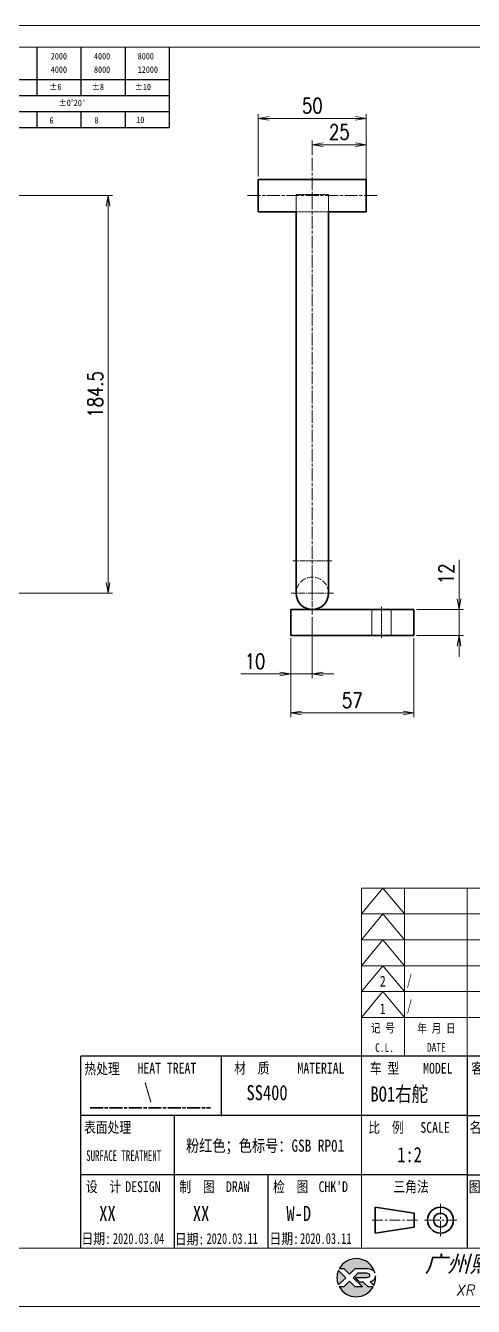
# Model space of a CAD drawing. Header units: inches. Extents: x 269 to 10986, y 1043 to 4337.
# Drawn here: x 7208 to 7415, y 1750 to 2344 of the extents above; entities that cross this region are included whole.
import ezdxf
from ezdxf.enums import TextEntityAlignment as Align

# ---------------------------------------------------------------- set-up
doc = ezdxf.new("R2010")
doc.units = ezdxf.units.IN
doc.header["$MEASUREMENT"] = 0
for name, pattern in [('AM_ISO02W050x2', [3.75, 3, -0.75]), ('AM_ISO08W050x2', [9, 6, -0.75, 1.5, -0.75]), ('CENTER', [2, 1.25, -0.25, 0.25, -0.25])]:
    doc.linetypes.add(name, pattern=pattern)
for name, color, linetype in [('DIM', 3, 'Continuous'), ('Drawing', 7, 'Continuous'), ('layer 1', 7, 'Continuous'), ('图\\M+19E79\\M+195B6\\M+18E9A', 7, 'Continuous'), ('材质', 7, 'Continuous'), ('表面处理', 7, 'Continuous'), ('车型', 7, 'Continuous')]:
    doc.layers.add(name, color=color, linetype=linetype)
for name, color, linetype, lineweight in [('中心线', 2, 'AM_ISO08W050x2', 18), ('图框', 7, 'Continuous', 18), ('热处理', 7, 'Continuous', 20), ('粗实线', 7, 'Continuous', 35), ('粗点划线', 6, 'AM_ISO08W050x2', 35), ('虚线', 1, 'AM_ISO02W050x2', 18)]:
    doc.layers.add(name, color=color, linetype=linetype, lineweight=lineweight)
doc.layers.add('打印', color=7, linetype='Continuous', lineweight=15, plot=False)
doc.layers.add('打印-禁用', color=7, linetype='Continuous', lineweight=15, plot=False)
doc.styles.add('DIM', font='romans.shx', dxfattribs={"width": 0.8, "bigfont": 'bigfont.shx'})
doc.styles.add('STYLE1', font='')
doc.styles.add('国标', font='simfang.ttf', dxfattribs={"width": 0.8})
doc.styles.add('标题\\M+18E9A', font='romand.shx', dxfattribs={"oblique": 10, "bigfont": 'bigfont.shx'})
doc.styles.get('STYLE1').set_extended_font_data('SimSun')
doc.dimstyles.new('XR 1-2$0', dxfattribs={"dimscale": 2, "dimtxt": 3.5, "dimasz": 2.5, "dimexe": 1, "dimexo": 0.625, "dimgap": 1.2, "dimtad": 1, "dimdsep": 46, "dimtxsty": 'DIM', "dimblk": 'OPEN', "dimcen": 0, "dimclrd": 8, "dimclre": 8, "dimclrt": 2, "dimazin": 2, "dimtfac": 0.5, "dimtmove": 0, "dimatfit": 3, "dimldrblk": 'OPEN', "dimfxl": 0, "dimtolj": 2, "dimlwd": 13, "dimlwe": 13, "dimarcsym": 0})

# ---------------------------------------------------------------- blocks, each defined once
blk = doc.blocks.new('XR')
at = {"true_color": 0xfc8000}
h = blk.add_hatch(color=30, dxfattribs=at)
h.set_gradient(color1=(252, 128, 0), rotation=240, one_color=1, tint=1, name='INVCURVED')
edge = h.paths.add_edge_path()
edge.add_spline(control_points=[(-434.18, -5928.47), (-433.9, -5928.74), (-433.63, -5929.01), (-433.63, -5929.01), (-433.63, -5929.01), (-433.63, -5929.01), (-433.36, -5928.74), (-433.09, -5928.47)], knot_values=[0.5625, 0.5625, 0.5625, 0.5625, 0.625, 0.625, 0.625, 0.625, 0.6875, 0.6875, 0.6875, 0.6875], degree=3, periodic=0)
edge.add_spline(control_points=[(-433.09, -5928.47), (-432.82, -5928.2), (-432.54, -5927.93), (-432.54, -5927.93), (-432.54, -5927.93), (-432.54, -5927.93), (-432.04, -5927.93), (-431.53, -5927.93)], knot_values=[0.4375, 0.4375, 0.4375, 0.4375, 0.5, 0.5, 0.5, 0.5, 0.5625, 0.5625, 0.5625, 0.5625], degree=3, periodic=0)
edge.add_spline(control_points=[(-431.53, -5927.93), (-431.03, -5927.93), (-430.52, -5927.93), (-430.52, -5927.93), (-430.52, -5927.93), (-430, -5927.93), (-429.43, -5927.96), (-429.01, -5928.33)], knot_values=[0.25, 0.25, 0.25, 0.25, 0.3125, 0.3125, 0.3125, 0.3125, 0.4375, 0.4375, 0.4375, 0.4375], degree=3, periodic=0)
edge.add_spline(control_points=[(-429.01, -5928.33), (-428.88, -5928.44), (-428.78, -5928.59), (-428.71, -5928.75)], knot_values=[0.125, 0.125, 0.125, 0.125, 0.25, 0.25, 0.25, 0.25], degree=3, periodic=0)
edge.add_spline(control_points=[(-428.71, -5928.75), (-429.13, -5927.18), (-430.58, -5926.02), (-432.31, -5926.02)], knot_values=[0, 0, 0, 0, 0.125, 0.125, 0.125, 0.125], degree=3, periodic=0)
edge.add_spline(control_points=[(-432.31, -5926.02), (-433.72, -5926.02), (-434.94, -5926.79), (-435.58, -5927.93)], knot_values=[0.875, 0.875, 0.875, 0.875, 1, 1, 1, 1], degree=3, periodic=0)
edge.add_spline(control_points=[(-435.58, -5927.93), (-435.58, -5927.93), (-434.72, -5927.93), (-434.72, -5927.93), (-434.72, -5927.93), (-434.72, -5927.93), (-434.45, -5928.2), (-434.18, -5928.47)], knot_values=[0.6875, 0.6875, 0.6875, 0.6875, 0.8125, 0.8125, 0.8125, 0.8125, 0.875, 0.875, 0.875, 0.875], degree=3, periodic=0)
edge = h.paths.add_edge_path()
edge.add_spline(control_points=[(-434.79, -5929.26), (-435.04, -5929.02), (-435.34, -5928.72), (-435.54, -5928.53)], knot_values=[0.562504, 0.562504, 0.562504, 0.562504, 0.656252, 0.656252, 0.656252, 0.656252], degree=3, periodic=0)
edge.add_spline(control_points=[(-435.54, -5928.53), (-435.67, -5928.4), (-435.76, -5928.31), (-435.76, -5928.31), (-435.76, -5928.31), (-435.94, -5928.74), (-436.03, -5929.21), (-436.03, -5929.71)], knot_values=[0.25, 0.25, 0.25, 0.25, 0.312504, 0.312504, 0.312504, 0.312504, 0.562504, 0.562504, 0.562504, 0.562504], degree=3, periodic=0)
edge.add_spline(control_points=[(-436.03, -5929.71), (-436.03, -5930.2), (-435.94, -5930.67), (-435.76, -5931.1), (-435.76, -5931.1), (-435.4, -5930.75), (-435.05, -5930.4)], knot_values=[0.874998, 0.874998, 0.874998, 0.874998, 1.124998, 1.124998, 1.124998, 1.25, 1.25, 1.25, 1.25], degree=3, periodic=0)
edge.add_spline(control_points=[(-435.05, -5930.4), (-434.7, -5930.05), (-434.34, -5929.71), (-434.34, -5929.71), (-434.34, -5929.71), (-434.34, -5929.71), (-434.34, -5929.71), (-434.34, -5929.71)], knot_values=[0.749878, 0.749878, 0.749878, 0.749878, 0.874875, 0.874875, 0.874875, 0.874875, 0.874998, 0.874998, 0.874998, 0.874998], degree=3, periodic=0)
edge.add_spline(control_points=[(-434.34, -5929.71), (-434.34, -5929.71), (-434.34, -5929.71), (-434.34, -5929.71)], knot_values=[0.749634, 0.749634, 0.749634, 0.749634, 0.749817, 0.749817, 0.749817, 0.749817], degree=3, periodic=0)
edge.add_spline(control_points=[(-434.35, -5929.7), (-434.35, -5929.7), (-434.35, -5929.7), (-434.35, -5929.7)], knot_values=[0.738281, 0.738281, 0.738281, 0.738281, 0.742188, 0.742188, 0.742188, 0.742188], degree=3, periodic=0)
edge.add_spline(control_points=[(-434.35, -5929.7), (-434.36, -5929.69), (-434.37, -5929.68), (-434.38, -5929.67)], knot_values=[0.726563, 0.726563, 0.726563, 0.726563, 0.738281, 0.738281, 0.738281, 0.738281], degree=3, periodic=0)
edge.add_spline(control_points=[(-434.38, -5929.67), (-434.38, -5929.66), (-434.39, -5929.65), (-434.4, -5929.65)], knot_values=[0.718751, 0.718751, 0.718751, 0.718751, 0.726563, 0.726563, 0.726563, 0.726563], degree=3, periodic=0)
edge.add_spline(control_points=[(-434.4, -5929.65), (-434.42, -5929.63), (-434.45, -5929.6), (-434.47, -5929.58)], knot_values=[0.703126, 0.703126, 0.703126, 0.703126, 0.718751, 0.718751, 0.718751, 0.718751], degree=3, periodic=0)
edge.add_spline(control_points=[(-434.47, -5929.58), (-434.5, -5929.55), (-434.53, -5929.52), (-434.56, -5929.49)], knot_values=[0.687501, 0.687501, 0.687501, 0.687501, 0.703126, 0.703126, 0.703126, 0.703126], degree=3, periodic=0)
edge.add_spline(control_points=[(-434.56, -5929.49), (-434.63, -5929.42), (-434.71, -5929.35), (-434.79, -5929.26)], knot_values=[0.656252, 0.656252, 0.656252, 0.656252, 0.687501, 0.687501, 0.687501, 0.687501], degree=3, periodic=0)
at = {"true_color": 0x0348ff}
h = blk.add_hatch(color=160, dxfattribs=at)
h.set_gradient(color1=(3, 72, 255), color2=(0, 41, 153), one_color=1, tint=0.3, name='HEMISPHERICAL')
edge = h.paths.add_edge_path()
edge.add_spline(control_points=[(-432.54, -5929.67), (-432.26, -5929.95), (-431.94, -5930.23), (-431.66, -5930.51), (-431.66, -5930.51), (-431.66, -5930.51), (-431.66, -5930.51), (-431.66, -5930.51)], knot_values=[0.736842, 0.736842, 0.736842, 0.736842, 0.789474, 0.789474, 0.789474, 0.789474, 0.802633, 0.802633, 0.802633, 0.802633], degree=3, periodic=0)
edge.add_spline(control_points=[(-431.66, -5930.51), (-431.65, -5930.51), (-431.65, -5930.52), (-431.65, -5930.52)], knot_values=[0.802633, 0.802633, 0.802633, 0.802633, 0.815791, 0.815791, 0.815791, 0.815791], degree=3, periodic=0)
edge.add_spline(control_points=[(-431.65, -5930.52), (-431.64, -5930.53), (-431.64, -5930.53), (-431.64, -5930.53)], knot_values=[0.815791, 0.815791, 0.815791, 0.815791, 0.82237, 0.82237, 0.82237, 0.82237], degree=3, periodic=0)
edge.add_spline(control_points=[(-431.64, -5930.53), (-431.64, -5930.53), (-431.64, -5930.53), (-431.63, -5930.54)], knot_values=[0.82237, 0.82237, 0.82237, 0.82237, 0.828949, 0.828949, 0.828949, 0.828949], degree=3, periodic=0)
edge.add_spline(control_points=[(-431.63, -5930.54), (-431.63, -5930.54), (-431.63, -5930.54), (-431.63, -5930.54), (-431.63, -5930.54), (-431.63, -5930.54), (-431.59, -5930.54), (-431.52, -5930.54)], knot_values=[0.841901, 0.841901, 0.841901, 0.841901, 0.842105, 0.842105, 0.842105, 0.842105, 0.855264, 0.855264, 0.855264, 0.855264], degree=3, periodic=0)
edge.add_spline(control_points=[(-431.52, -5930.54), (-431.46, -5930.54), (-431.38, -5930.54), (-431.3, -5930.54)], knot_values=[0.855264, 0.855264, 0.855264, 0.855264, 0.868422, 0.868422, 0.868422, 0.868422], degree=3, periodic=0)
edge.add_spline(control_points=[(-431.3, -5930.54), (-431.26, -5930.54), (-431.22, -5930.54), (-431.18, -5930.54)], knot_values=[0.868422, 0.868422, 0.868422, 0.868422, 0.875, 0.875, 0.875, 0.875], degree=3, periodic=0)
edge.add_spline(control_points=[(-431.18, -5930.54), (-431.14, -5930.54), (-431.1, -5930.54), (-431.07, -5930.54)], knot_values=[0.875, 0.875, 0.875, 0.875, 0.881579, 0.881579, 0.881579, 0.881579], degree=3, periodic=0)
edge.add_spline(control_points=[(-431.07, -5930.54), (-431.05, -5930.54), (-431.04, -5930.54), (-431.03, -5930.54)], knot_values=[0.881579, 0.881579, 0.881579, 0.881579, 0.884869, 0.884869, 0.884869, 0.884869], degree=3, periodic=0)
edge.add_spline(control_points=[(-431.03, -5930.54), (-431.02, -5930.54), (-431, -5930.54), (-431, -5930.54)], knot_values=[0.884869, 0.884869, 0.884869, 0.884869, 0.888158, 0.888158, 0.888158, 0.888158], degree=3, periodic=0)
edge.add_spline(control_points=[(-431, -5930.54), (-430.99, -5930.54), (-430.99, -5930.54), (-430.98, -5930.54)], knot_values=[0.888158, 0.888158, 0.888158, 0.888158, 0.889803, 0.889803, 0.889803, 0.889803], degree=3, periodic=0)
edge.add_spline(control_points=[(-430.98, -5930.54), (-430.98, -5930.54), (-430.98, -5930.54), (-430.97, -5930.54)], knot_values=[0.889803, 0.889803, 0.889803, 0.889803, 0.891447, 0.891447, 0.891447, 0.891447], degree=3, periodic=0)
edge.add_spline(control_points=[(-430.97, -5930.54), (-430.97, -5930.54), (-430.97, -5930.54), (-430.97, -5930.54)], knot_values=[0.891447, 0.891447, 0.891447, 0.891447, 0.89227, 0.89227, 0.89227, 0.89227], degree=3, periodic=0)
edge.add_spline(control_points=[(-430.97, -5930.54), (-430.97, -5930.54), (-430.97, -5930.54), (-430.97, -5930.54)], knot_values=[0.89227, 0.89227, 0.89227, 0.89227, 0.893092, 0.893092, 0.893092, 0.893092], degree=3, periodic=0)
edge.add_spline(control_points=[(-430.97, -5930.54), (-430.97, -5930.54), (-430.97, -5930.54), (-430.97, -5930.54)], knot_values=[0.893092, 0.893092, 0.893092, 0.893092, 0.893503, 0.893503, 0.893503, 0.893503], degree=3, periodic=0)
edge.add_spline(control_points=[(-430.97, -5930.54), (-430.97, -5930.54), (-430.97, -5930.54), (-430.97, -5930.54)], knot_values=[0.893503, 0.893503, 0.893503, 0.893503, 0.893914, 0.893914, 0.893914, 0.893914], degree=3, periodic=0)
edge.add_spline(control_points=[(-430.97, -5930.54), (-430.97, -5930.54), (-430.97, -5930.54), (-430.97, -5930.54)], knot_values=[0.893914, 0.893914, 0.893914, 0.893914, 0.89412, 0.89412, 0.89412, 0.89412], degree=3, periodic=0)
edge.add_spline(control_points=[(-430.97, -5930.54), (-430.97, -5930.54), (-430.97, -5930.54), (-430.97, -5930.54)], knot_values=[0.89412, 0.89412, 0.89412, 0.89412, 0.894326, 0.894326, 0.894326, 0.894326], degree=3, periodic=0)
edge.add_spline(control_points=[(-430.97, -5930.54), (-430.97, -5930.54), (-430.97, -5930.54), (-430.97, -5930.54)], knot_values=[0.894428, 0.894428, 0.894428, 0.894428, 0.894531, 0.894531, 0.894531, 0.894531], degree=3, periodic=0)
edge.add_spline(control_points=[(-430.97, -5930.54), (-430.97, -5930.54), (-430.97, -5930.54), (-430.97, -5930.54)], knot_values=[0.894531, 0.894531, 0.894531, 0.894531, 0.894583, 0.894583, 0.894583, 0.894583], degree=3, periodic=0)
edge.add_spline(control_points=[(-430.97, -5930.54), (-430.97, -5930.54), (-430.97, -5930.54), (-430.97, -5930.54), (-430.97, -5930.54), (-430.97, -5930.54), (-430.73, -5930.78), (-430.49, -5931.01)], knot_values=[0.894685, 0.894685, 0.894685, 0.894685, 0.894737, 0.894737, 0.894737, 0.894737, 0.921052, 0.921052, 0.921052, 0.921052], degree=3, periodic=0)
edge.add_spline(control_points=[(-430.49, -5931.01), (-430.26, -5931.24), (-430.02, -5931.48), (-430.02, -5931.48)], knot_values=[0.921052, 0.921052, 0.921052, 0.921052, 0.947368, 0.947368, 0.947368, 0.947368], degree=3, periodic=0)
edge.add_spline(control_points=[(-430.02, -5931.48), (-430.02, -5931.48), (-430.02, -5931.48), (-430.02, -5931.48)], knot_values=[0.947522, 0.947522, 0.947522, 0.947522, 0.947573, 0.947573, 0.947573, 0.947573], degree=3, periodic=0)
edge.add_spline(control_points=[(-430.02, -5931.48), (-430.02, -5931.48), (-430.02, -5931.48), (-430.02, -5931.48)], knot_values=[0.947573, 0.947573, 0.947573, 0.947573, 0.947676, 0.947676, 0.947676, 0.947676], degree=3, periodic=0)
edge.add_spline(control_points=[(-430.02, -5931.48), (-430.02, -5931.48), (-430.02, -5931.48), (-430.02, -5931.48)], knot_values=[0.947676, 0.947676, 0.947676, 0.947676, 0.947779, 0.947779, 0.947779, 0.947779], degree=3, periodic=0)
edge.add_spline(control_points=[(-430.02, -5931.48), (-430.02, -5931.48), (-430.02, -5931.48), (-430.02, -5931.48)], knot_values=[0.947779, 0.947779, 0.947779, 0.947779, 0.947984, 0.947984, 0.947984, 0.947984], degree=3, periodic=0)
edge.add_spline(control_points=[(-430.02, -5931.48), (-430.02, -5931.48), (-430.02, -5931.48), (-430.02, -5931.48)], knot_values=[0.947984, 0.947984, 0.947984, 0.947984, 0.94819, 0.94819, 0.94819, 0.94819], degree=3, periodic=0)
edge.add_spline(control_points=[(-430.02, -5931.48), (-430.02, -5931.48), (-430.02, -5931.48), (-430.02, -5931.48)], knot_values=[0.94819, 0.94819, 0.94819, 0.94819, 0.948601, 0.948601, 0.948601, 0.948601], degree=3, periodic=0)
edge.add_spline(control_points=[(-430.02, -5931.48), (-430.02, -5931.48), (-430.02, -5931.48), (-430.02, -5931.48)], knot_values=[0.948601, 0.948601, 0.948601, 0.948601, 0.949012, 0.949012, 0.949012, 0.949012], degree=3, periodic=0)
edge.add_spline(control_points=[(-430.02, -5931.48), (-430.02, -5931.48), (-430.01, -5931.48), (-430.01, -5931.48)], knot_values=[0.949012, 0.949012, 0.949012, 0.949012, 0.949834, 0.949834, 0.949834, 0.949834], degree=3, periodic=0)
edge.add_spline(control_points=[(-430.01, -5931.48), (-430.01, -5931.48), (-430.01, -5931.48), (-430.01, -5931.48)], knot_values=[0.949834, 0.949834, 0.949834, 0.949834, 0.950657, 0.950657, 0.950657, 0.950657], degree=3, periodic=0)
edge.add_spline(control_points=[(-430.01, -5931.48), (-430.01, -5931.48), (-430, -5931.48), (-430, -5931.48)], knot_values=[0.950657, 0.950657, 0.950657, 0.950657, 0.952301, 0.952301, 0.952301, 0.952301], degree=3, periodic=0)
edge.add_spline(control_points=[(-430, -5931.48), (-429.99, -5931.48), (-429.98, -5931.48), (-429.98, -5931.48)], knot_values=[0.952301, 0.952301, 0.952301, 0.952301, 0.953946, 0.953946, 0.953946, 0.953946], degree=3, periodic=0)
edge.add_spline(control_points=[(-429.98, -5931.48), (-429.96, -5931.48), (-429.95, -5931.48), (-429.93, -5931.48)], knot_values=[0.953946, 0.953946, 0.953946, 0.953946, 0.957236, 0.957236, 0.957236, 0.957236], degree=3, periodic=0)
edge.add_spline(control_points=[(-429.93, -5931.48), (-429.91, -5931.48), (-429.89, -5931.48), (-429.87, -5931.48)], knot_values=[0.957236, 0.957236, 0.957236, 0.957236, 0.960525, 0.960525, 0.960525, 0.960525], degree=3, periodic=0)
edge.add_spline(control_points=[(-429.87, -5931.48), (-429.82, -5931.48), (-429.77, -5931.48), (-429.71, -5931.48)], knot_values=[0.960525, 0.960525, 0.960525, 0.960525, 0.967104, 0.967104, 0.967104, 0.967104], degree=3, periodic=0)
edge.add_spline(control_points=[(-429.71, -5931.48), (-429.65, -5931.48), (-429.59, -5931.48), (-429.53, -5931.48)], knot_values=[0.967104, 0.967104, 0.967104, 0.967104, 0.973683, 0.973683, 0.973683, 0.973683], degree=3, periodic=0)
edge.add_spline(control_points=[(-429.53, -5931.48), (-429.41, -5931.48), (-429.29, -5931.48), (-429.19, -5931.48)], knot_values=[0.973683, 0.973683, 0.973683, 0.973683, 0.98684, 0.98684, 0.98684, 0.98684], degree=3, periodic=0)
edge.add_spline(control_points=[(-429.19, -5931.48), (-429.1, -5931.48), (-429.04, -5931.48), (-429.04, -5931.48), (-429.67, -5932.62), (-430.9, -5933.39), (-432.31, -5933.39)], knot_values=[0.98684, 0.98684, 0.98684, 0.98684, 1, 1, 1, 1.052632, 1.052632, 1.052632, 1.052632], degree=3, periodic=0)
edge.add_spline(control_points=[(-432.31, -5933.39), (-433.72, -5933.39), (-434.94, -5932.62), (-435.58, -5931.48), (-435.58, -5931.48), (-435.58, -5931.48), (-435.36, -5931.48), (-435.15, -5931.48)], knot_values=[0.052632, 0.052632, 0.052632, 0.052632, 0.105263, 0.105263, 0.105263, 0.105263, 0.131579, 0.131579, 0.131579, 0.131579], degree=3, periodic=0)
edge.add_spline(control_points=[(-435.15, -5931.48), (-434.93, -5931.48), (-434.72, -5931.48), (-434.72, -5931.48), (-434.72, -5931.48), (-434.72, -5931.48), (-434.45, -5931.21), (-434.18, -5930.94)], knot_values=[0.131579, 0.131579, 0.131579, 0.131579, 0.157895, 0.157895, 0.157895, 0.157895, 0.184211, 0.184211, 0.184211, 0.184211], degree=3, periodic=0)
edge.add_spline(control_points=[(-434.18, -5930.94), (-433.9, -5930.67), (-433.63, -5930.4), (-433.63, -5930.4), (-433.63, -5930.4), (-433.63, -5930.4), (-433.36, -5930.67), (-433.09, -5930.94)], knot_values=[0.184211, 0.184211, 0.184211, 0.184211, 0.210526, 0.210526, 0.210526, 0.210526, 0.236842, 0.236842, 0.236842, 0.236842], degree=3, periodic=0)
edge.add_spline(control_points=[(-433.09, -5930.94), (-432.82, -5931.21), (-432.54, -5931.48), (-432.54, -5931.48), (-432.54, -5931.48), (-432.54, -5931.48), (-432.19, -5931.48), (-431.83, -5931.48)], knot_values=[0.236842, 0.236842, 0.236842, 0.236842, 0.263158, 0.263158, 0.263158, 0.263158, 0.289474, 0.289474, 0.289474, 0.289474], degree=3, periodic=0)
edge.add_spline(control_points=[(-431.83, -5931.48), (-431.48, -5931.48), (-431.12, -5931.48), (-431.12, -5931.48), (-431.12, -5931.48), (-431.12, -5931.48), (-431.57, -5931.03), (-432.02, -5930.59)], knot_values=[0.289474, 0.289474, 0.289474, 0.289474, 0.315789, 0.315789, 0.315789, 0.315789, 0.342105, 0.342105, 0.342105, 0.342105], degree=3, periodic=0)
edge.add_spline(control_points=[(-432.02, -5930.59), (-432.47, -5930.15), (-432.92, -5929.71), (-432.92, -5929.71), (-432.92, -5929.71), (-432.92, -5929.71), (-432.71, -5929.5), (-432.5, -5929.29)], knot_values=[0.342105, 0.342105, 0.342105, 0.342105, 0.368421, 0.368421, 0.368421, 0.368421, 0.394737, 0.394737, 0.394737, 0.394737], degree=3, periodic=0)
edge.add_spline(control_points=[(-432.5, -5929.29), (-432.3, -5929.09), (-432.09, -5928.88), (-432.09, -5928.88)], knot_values=[0.394737, 0.394737, 0.394737, 0.394737, 0.421053, 0.421053, 0.421053, 0.421053], degree=3, periodic=0)
edge.add_spline(control_points=[(-432.09, -5928.88), (-432.09, -5928.88), (-432.06, -5928.86), (-432.06, -5928.86)], knot_values=[0.421053, 0.421053, 0.421053, 0.421053, 0.473684, 0.473684, 0.473684, 0.473684], degree=3, periodic=0)
edge.add_spline(control_points=[(-432.06, -5928.86), (-432.06, -5928.86), (-432.06, -5928.86), (-432.06, -5928.86), (-432.06, -5928.86), (-432.06, -5928.86), (-430.4, -5928.86), (-430.26, -5928.86)], knot_values=[0.473684, 0.473684, 0.473684, 0.473684, 0.473684, 0.473684, 0.473684, 0.473684, 0.526316, 0.526316, 0.526316, 0.526316], degree=3, periodic=0)
edge.add_spline(control_points=[(-430.26, -5928.86), (-429.54, -5928.86), (-429.62, -5929.4), (-429.83, -5929.55)], knot_values=[0.526316, 0.526316, 0.526316, 0.526316, 0.578947, 0.578947, 0.578947, 0.578947], degree=3, periodic=0)
edge.add_spline(control_points=[(-429.83, -5929.55), (-429.94, -5929.62), (-430.08, -5929.65), (-430.26, -5929.65), (-430.26, -5929.65), (-430.26, -5929.65), (-430.48, -5929.65), (-430.71, -5929.66)], knot_values=[0.578947, 0.578947, 0.578947, 0.578947, 0.631579, 0.631579, 0.631579, 0.631579, 0.657895, 0.657895, 0.657895, 0.657895], degree=3, periodic=0)
edge.add_spline(control_points=[(-430.71, -5929.66), (-430.93, -5929.66), (-431.15, -5929.67), (-431.15, -5929.67), (-431.15, -5929.67), (-431.15, -5929.67), (-432.54, -5929.67), (-432.54, -5929.67)], knot_values=[0.657895, 0.657895, 0.657895, 0.657895, 0.684211, 0.684211, 0.684211, 0.684211, 0.736842, 0.736842, 0.736842, 0.736842], degree=3, periodic=0)
edge = h.paths.add_edge_path()
edge.add_spline(control_points=[(-428.6, -5929.32), (-428.61, -5929.67), (-428.76, -5930), (-429.06, -5930.22)], knot_values=[0.8, 0.8, 0.8, 0.8, 1, 1, 1, 1], degree=3, periodic=0)
edge.add_spline(control_points=[(-429.06, -5930.22), (-429.22, -5930.34), (-429.41, -5930.43), (-429.61, -5930.48)], knot_values=[0.6, 0.6, 0.6, 0.6, 0.8, 0.8, 0.8, 0.8], degree=3, periodic=0)
edge.add_spline(control_points=[(-429.61, -5930.48), (-429.61, -5930.48), (-428.9, -5931.19), (-428.9, -5931.19), (-428.9, -5931.19), (-428.69, -5930.73), (-428.58, -5930.23), (-428.58, -5929.71)], knot_values=[0.2, 0.2, 0.2, 0.2, 0.4, 0.4, 0.4, 0.4, 0.6, 0.6, 0.6, 0.6], degree=3, periodic=0)
edge.add_spline(control_points=[(-428.58, -5929.71), (-428.58, -5929.58), (-428.59, -5929.45), (-428.6, -5929.32)], knot_values=[0, 0, 0, 0, 0.2, 0.2, 0.2, 0.2], degree=3, periodic=0)
at = {"layer": 'layer 1', "color": 30}
for points, knots in [([(-432.31, -5926.02), (-430.58, -5926.02), (-429.13, -5927.18), (-428.71, -5928.75), (-428.71, -5928.75), (-428.78, -5928.59), (-428.88, -5928.44), (-429.01, -5928.33), (-429.01, -5928.33), (-429.43, -5927.96), (-430, -5927.93), (-430.52, -5927.93), (-430.52, -5927.93), (-430.52, -5927.93), (-432.54, -5927.93), (-432.54, -5927.93), (-432.54, -5927.93), (-432.54, -5927.93), (-433.63, -5929.01), (-433.63, -5929.01), (-433.63, -5929.01), (-433.63, -5929.01), (-434.72, -5927.93), (-434.72, -5927.93), (-434.72, -5927.93), (-434.72, -5927.93), (-435.58, -5927.93), (-435.58, -5927.93), (-435.58, -5927.93), (-434.94, -5926.79), (-433.72, -5926.02), (-432.31, -5926.02)], [0, 0, 0, 0, 0.125, 0.125, 0.125, 0.125, 0.25, 0.25, 0.25, 0.25, 0.375, 0.375, 0.375, 0.375, 0.5, 0.5, 0.5, 0.5, 0.625, 0.625, 0.625, 0.625, 0.75, 0.75, 0.75, 0.75, 0.875, 0.875, 0.875, 0.875, 1, 1, 1, 1]), ([(-435.76, -5931.1), (-435.94, -5930.67), (-436.03, -5930.2), (-436.03, -5929.71), (-436.03, -5929.71), (-436.03, -5929.21), (-435.94, -5928.74), (-435.76, -5928.31), (-435.76, -5928.31), (-435.76, -5928.31), (-434.34, -5929.71), (-434.34, -5929.71), (-434.34, -5929.71), (-434.34, -5929.71), (-435.76, -5931.1), (-435.76, -5931.1)], [0, 0, 0, 0, 0.25, 0.25, 0.25, 0.25, 0.5, 0.5, 0.5, 0.5, 0.75, 0.75, 0.75, 0.75, 1, 1, 1, 1])]:
    blk.add_open_spline(points, degree=3, knots=knots, dxfattribs=at)
at = {"layer": 'layer 1', "color": 154}
for points, knots in [([(-429.04, -5931.48), (-429.67, -5932.62), (-430.9, -5933.39), (-432.31, -5933.39), (-432.31, -5933.39), (-433.72, -5933.39), (-434.94, -5932.62), (-435.58, -5931.48), (-435.58, -5931.48), (-435.58, -5931.48), (-434.72, -5931.48), (-434.72, -5931.48), (-434.72, -5931.48), (-434.72, -5931.48), (-433.63, -5930.4), (-433.63, -5930.4), (-433.63, -5930.4), (-433.63, -5930.4), (-432.54, -5931.48), (-432.54, -5931.48), (-432.54, -5931.48), (-432.54, -5931.48), (-431.12, -5931.48), (-431.12, -5931.48), (-431.12, -5931.48), (-431.12, -5931.48), (-432.92, -5929.71), (-432.92, -5929.71), (-432.92, -5929.71), (-432.92, -5929.71), (-432.09, -5928.88), (-432.09, -5928.88), (-432.09, -5928.88), (-432.09, -5928.88), (-432.06, -5928.86), (-432.06, -5928.86), (-432.06, -5928.86), (-432.06, -5928.86), (-430.4, -5928.86), (-430.26, -5928.86), (-430.26, -5928.86), (-429.54, -5928.86), (-429.62, -5929.4), (-429.83, -5929.55), (-429.83, -5929.55), (-429.94, -5929.62), (-430.08, -5929.65), (-430.26, -5929.65), (-430.26, -5929.65), (-430.26, -5929.65), (-431.15, -5929.67), (-431.15, -5929.67), (-431.15, -5929.67), (-431.15, -5929.67), (-432.54, -5929.67), (-432.54, -5929.67), (-432.54, -5929.67), (-432.26, -5929.95), (-431.94, -5930.23), (-431.66, -5930.51), (-431.66, -5930.51), (-431.66, -5930.51), (-431.63, -5930.54), (-431.63, -5930.54), (-431.63, -5930.54), (-431.63, -5930.54), (-430.97, -5930.54), (-430.97, -5930.54), (-430.97, -5930.54), (-430.97, -5930.54), (-430.02, -5931.48), (-430.02, -5931.48), (-430.02, -5931.48), (-430.02, -5931.48), (-429.04, -5931.48), (-429.04, -5931.48)], [0, 0, 0, 0, 0.052632, 0.052632, 0.052632, 0.052632, 0.105263, 0.105263, 0.105263, 0.105263, 0.157895, 0.157895, 0.157895, 0.157895, 0.210526, 0.210526, 0.210526, 0.210526, 0.263158, 0.263158, 0.263158, 0.263158, 0.315789, 0.315789, 0.315789, 0.315789, 0.368421, 0.368421, 0.368421, 0.368421, 0.421053, 0.421053, 0.421053, 0.421053, 0.473684, 0.473684, 0.473684, 0.473684, 0.526316, 0.526316, 0.526316, 0.526316, 0.578947, 0.578947, 0.578947, 0.578947, 0.631579, 0.631579, 0.631579, 0.631579, 0.684211, 0.684211, 0.684211, 0.684211, 0.736842, 0.736842, 0.736842, 0.736842, 0.789474, 0.789474, 0.789474, 0.789474, 0.842105, 0.842105, 0.842105, 0.842105, 0.894737, 0.894737, 0.894737, 0.894737, 0.947368, 0.947368, 0.947368, 0.947368, 1, 1, 1, 1]), ([(-428.6, -5929.32), (-428.59, -5929.45), (-428.58, -5929.58), (-428.58, -5929.71), (-428.58, -5929.71), (-428.58, -5930.23), (-428.69, -5930.73), (-428.9, -5931.19), (-428.9, -5931.19), (-428.9, -5931.19), (-429.61, -5930.48), (-429.61, -5930.48), (-429.61, -5930.48), (-429.41, -5930.43), (-429.22, -5930.34), (-429.06, -5930.22), (-429.06, -5930.22), (-428.76, -5930), (-428.61, -5929.67), (-428.6, -5929.32)], [0, 0, 0, 0, 0.2, 0.2, 0.2, 0.2, 0.4, 0.4, 0.4, 0.4, 0.6, 0.6, 0.6, 0.6, 0.8, 0.8, 0.8, 0.8, 1, 1, 1, 1])]:
    blk.add_open_spline(points, degree=3, knots=knots, dxfattribs=at)
blk = doc.blocks.new('GZDEH零件A3图框V01版')
at = {"layer": '中心线', "color": 1, "linetype": 'CENTER', "lineweight": 5, "ltscale": 2}
for p, q in [((3175.82, -1822.66), (3175.82, -1830.26)), ((3170.49, -1826.46), (3159.89, -1826.46)), ((3179.62, -1826.46), (3172.02, -1826.46))]:
    blk.add_line(p, q, dxfattribs=at)
at = {"layer": '图\\M+19E79\\M+195B6\\M+18E9A', "color": 9}
for p, q in [((3082.42, -1561.98), (3082.42, -1554.46)), ((3092.64, -1561.98), (3092.64, -1554.46)), ((3102.86, -1561.98), (3102.86, -1554.46)), ((3113.09, -1573.08), (3113.09, -1554.46)), ((2996.09, -1561.98), (3113.09, -1561.98)), ((3082.42, -1565.68), (3082.42, -1561.98)), ((3092.64, -1565.68), (3092.64, -1561.98)), ((3102.86, -1565.68), (3102.86, -1561.98)), ((2996.09, -1565.68), (3113.09, -1565.68)), ((2996.09, -1569.38), (3113.09, -1569.38)), ((3082.42, -1573.08), (3082.42, -1569.48)), ((3092.64, -1573.08), (3092.64, -1569.38)), ((3102.86, -1573.08), (3102.86, -1569.38)), ((2990.09, -1573.08), (3113.09, -1573.08)), ((3272.49, -1788.46), (3092.49, -1788.46)), ((3124.99, -1788.46), (3124.99, -1802.35)), ((3181.99, -1788.46), (3181.99, -1832.96)), ((3181.99, -1802.21), (3092.49, -1802.21)), ((3114.17, -1802.21), (3114.17, -1815.96)), ((3181.99, -1802.21), (3272.49, -1802.21)), ((3181.99, -1815.96), (3092.49, -1815.96)), ((3114.17, -1815.96), (3114.17, -1832.96)), ((3114.17, -1815.96), (3114.17, -1832.96)), ((3135.83, -1815.96), (3135.83, -1832.96)), ((3135.83, -1815.96), (3135.83, -1832.96)), ((3181.99, -1815.96), (3272.49, -1815.96))]:
    blk.add_line(p, q, dxfattribs=at)
at = {"layer": '图\\M+19E79\\M+195B6\\M+18E9A', "color": 7}
blk.add_line((3272.49, -1788.46), (3092.49, -1788.46), dxfattribs=at)
at = {"layer": '图\\M+19E79\\M+195B6\\M+18E9A', "color": 9, "linetype": 'Continuous'}
blk.add_line((3092.49, -1832.96), (3092.49, -1788.46), dxfattribs=at)
at = {"layer": '图框', "linetype": 'Continuous'}
for p, q in [((3272.49, -1554.46), (2882.49, -1554.46)), ((3157.49, -1749.46), (3272.49, -1749.46)), ((3157.49, -1832.96), (3157.49, -1749.46)), ((2882.49, -1832.96), (3272.49, -1832.96))]:
    blk.add_line(p, q, dxfattribs=at)
at = {"layer": '图框', "color": 9}
for p, q in [((3157.49, -1755.46), (3162.49, -1749.46)), ((3162.49, -1749.46), (3167.49, -1755.46)), ((3167.49, -1788.46), (3167.49, -1749.46)), ((3157.49, -1755.46), (3272.49, -1755.46)), ((3157.49, -1761.46), (3162.49, -1755.46)), ((3162.49, -1755.46), (3167.49, -1761.46)), ((3157.49, -1761.46), (3272.49, -1761.46)), ((3157.49, -1767.46), (3162.49, -1761.46)), ((3162.49, -1761.46), (3167.49, -1767.46)), ((3157.49, -1767.46), (3272.49, -1767.46)), ((3157.49, -1773.46), (3162.49, -1767.46)), ((3162.49, -1767.46), (3167.49, -1773.46)), ((3157.49, -1773.46), (3272.49, -1773.46)), ((3157.49, -1779.46), (3162.49, -1773.46)), ((3162.49, -1773.46), (3167.49, -1779.46)), ((3157.49, -1779.46), (3272.49, -1779.46))]:
    blk.add_line(p, q, dxfattribs=at)
at = {"layer": '图框', "color": 9, "linetype": 'Continuous'}
blk.add_line((3181.99, -1749.46), (3181.99, -1832.96), dxfattribs=at)
at = {"layer": '图框', "color": 2, "linetype": 'ByBlock', "lineweight": 35}
for p, q in [((3169.69, -1824.86), (3160.69, -1823.46)), ((3160.69, -1829.46), (3160.69, -1823.46)), ((3169.69, -1824.86), (3169.69, -1828.06)), ((3169.69, -1828.06), (3160.69, -1829.46))]:
    blk.add_line(p, q, dxfattribs=at)
for radius in [3, 1.6]:
    blk.add_circle((3175.82, -1826.46), radius, dxfattribs=at)
at = {"layer": '打印-禁用', "linetype": 'Continuous'}
for p, q in [((3277.49, -1549.46), (2857.49, -1549.46)), ((2857.49, -1846.46), (3277.49, -1846.46))]:
    blk.add_line(p, q, dxfattribs=at)
at = {"layer": 'DIM', "xscale": 1.199999999999818, "yscale": 1.199999999999818, "zscale": 1.199999999999818}
blk.add_blockref('XR', (3675.07, 5275.84), dxfattribs=at)
at = {"layer": '图\\M+19E79\\M+195B6\\M+18E9A', "color": 9, "style": '国标'}
for s, height, width, p in [('2000', 1.5, 0.8, (3085.57, -1557.31)), ('4000', 1.5, 0.8, (3095.57, -1557.31)), ('8000', 1.5, 0.8, (3105.7, -1557.31)), ('4000', 1.5, 0.8, (3085.57, -1560.41)), ('8000', 1.5, 0.8, (3095.57, -1560.41)), ('12000', 1.5, 0.8, (3105.7, -1560.41)), ('±6', 1.5, 0.8, (3085.22, -1564.42)), ('±8', 1.5, 0.8, (3095.06, -1564.42)), ('±10', 1.5, 0.8, (3105.02, -1564.42)), ("±0%%D20'", 1.5, 0.8, (3087.38, -1568.12)), ('6', 1.5, 0.8, (3085.28, -1572.19)), ('8', 1.5, 0.8, (3095.68, -1572.15)), ('10', 1.5, 0.8, (3105.36, -1572.06)), ('热处理', 2.5, 0.8, (3093.35, -1792.61)), ('材  质', 2.5, 0.8, (3128.04, -1792.46)), ('表面处理', 2.5, 0.8, (3093.27, -1806.21)), ('比  例\u3000', 2.5, 0.8, (3159.1, -1806.21)), ('SCALE', 2.5, 0.8, (3171.15, -1806.21)), ('名称\u3000', 2.5, 0.8, (3182.54, -1806.21)), ('SURFACE TREATMENT', 2.5, 0.6, (3093.77, -1812.75)), (' DESIGN', 2.5, 0.8, (3101.47, -1819.96)), (' DRAW', 2.5, 0.8, (3124.78, -1819.96)), ("CHK'D", 2.5, 0.8, (3147.58, -1819.96)), ('三角法', 2.5, 0.8, (3164.9, -1819.96)), ('图号', 2.5, 0.8, (3182.36, -1819.96))]:
    blk.add_text(s, height=height, dxfattribs=dict(at, width=width)).set_placement(p)
at = {"layer": '图\\M+19E79\\M+195B6\\M+18E9A', "color": 9, "style": '国标', "width": 0.8}
for s, p in [('HEAT TREAT', (3112.45, -1792.46)), ('MATERIAL', (3148.14, -1792.46)), ('客户', (3185.68, -1792.46)), ('设  计', (3097.79, -1819.96)), ('制  图', (3119.43, -1819.96)), ('检  图', (3141.11, -1819.96)), ('日期:', (3096.09, -1832)), ('日期:', (3117.71, -1832.1)), ('日期:', (3139.62, -1832))]:
    blk.add_text(s, height=2.5, dxfattribs=at).set_placement(p, align=Align.CENTER)
for s, p in [('车 型', (3162.87, -1791.2)), ('MODEL', (3175.2, -1791.24))]:
    blk.add_text(s, height=2.5, dxfattribs=at).set_placement(p, align=Align.MIDDLE)
at = {"layer": '图\\M+19E79\\M+195B6\\M+18E9A', "color": 7, "lineweight": -3, "style": 'STYLE1', "oblique": 15}
blk.add_text('广州熙锐自动化设备有限公司 ', height=3.8, dxfattribs=at).set_placement((3172.16, -1838.51))
at = {"layer": '图\\M+19E79\\M+195B6\\M+18E9A', "color": 7, "style": '标题\\M+18E9A', "oblique": 10}
blk.add_text('XR Automatiom Equipment(GZ)co..Ltd', height=2.5, dxfattribs=at).set_placement((3211.26, -1842.9), align=Align.MIDDLE)
at = {"layer": '图框', "color": 9, "style": '国标', "width": 0.8}
for s, p in [('记 号', (3162.47, -1782.94)), ('年 月 日', (3174.9, -1782.98)), ('C.L.', (3162.86, -1787.45)), ('DATE', (3174.85, -1787.42))]:
    blk.add_text(s, height=2, dxfattribs=at).set_placement(p, align=Align.CENTER)
blk = doc.blocks.new('DEH A3')
at = {"layer": '图框'}
blk.add_blockref('GZDEH零件A3图框V01版', (-2857.49, 1846.46), dxfattribs=at)
blk = doc.blocks.new('_Open')
at = {"color": 0, "linetype": 'ByBlock', "lineweight": -2}
for p, q in [((-1, 0.17), (0, 0)), ((-1, -0.17), (0, 0)), ((0, 0), (-1, 0))]:
    blk.add_line(p, q, dxfattribs=at)
blk = doc.blocks.new('*D614')
at = {"layer": 'Defpoints', "color": 0, "transparency": 16777216}
for p in [(7199.09, 2265.44), (7246.18, 2265.44), (7201.64, 2080.94)]:
    blk.add_point(p, dxfattribs=at)
at = {"layer": 'Drawing', "color": 8, "lineweight": 13, "transparency": 16777216}
for p, q in [((7200.34, 2265.44), (7248.18, 2265.44)), ((7246.18, 2085.94), (7246.18, 2260.44)), ((7202.89, 2080.94), (7248.18, 2080.94))]:
    blk.add_line(p, q, dxfattribs=at)
at = {"layer": 'Drawing', "color": 8, "lineweight": 13, "transparency": 16777216, "xscale": 5, "yscale": 5, "zscale": 5}
for p, rotation in [((7246.18, 2265.44), 90), ((7246.18, 2080.94), 270)]:
    blk.add_blockref('_Open', p, dxfattribs=dict(at, rotation=rotation))
at = {"layer": 'Drawing', "color": 2, "transparency": 16777216, "insert": (7240.28, 2173.19), "char_height": 7, "attachment_point": 5, "rotation": 90, "style": 'DIM'}
blk.add_mtext('\\A2;184.5', dxfattribs=at)
blk = doc.blocks.new('*D615')
at = {"layer": 'Defpoints', "color": 0, "transparency": 16777216}
for p in [(7315.73, 2301.16), (7315.73, 2272.94), (7365.73, 2269.19)]:
    blk.add_point(p, dxfattribs=at)
at = {"layer": 'Drawing', "color": 8, "lineweight": 13, "transparency": 16777216}
for p, q in [((7315.73, 2274.19), (7315.73, 2303.16)), ((7360.73, 2301.16), (7320.73, 2301.16)), ((7365.73, 2270.44), (7365.73, 2303.16))]:
    blk.add_line(p, q, dxfattribs=at)
at = {"layer": 'Drawing', "color": 8, "lineweight": 13, "transparency": 16777216, "xscale": 5, "yscale": 5, "zscale": 5, "rotation": 180}
blk.add_blockref('_Open', (7315.73, 2301.16), dxfattribs=at)
at = {"layer": 'Drawing', "color": 8, "lineweight": 13, "transparency": 16777216, "xscale": 5, "yscale": 5, "zscale": 5}
blk.add_blockref('_Open', (7365.73, 2301.16), dxfattribs=at)
at = {"layer": 'Drawing', "color": 2, "transparency": 16777216, "insert": (7340.73, 2307.06), "char_height": 7, "attachment_point": 5, "style": 'DIM'}
blk.add_mtext('\\A2;50', dxfattribs=at)
blk = doc.blocks.new('*D616')
at = {"layer": 'Defpoints', "color": 0, "transparency": 16777216}
for p in [(7340.73, 2288.97), (7340.73, 2282.94), (7365.73, 2281.74)]:
    blk.add_point(p, dxfattribs=at)
at = {"layer": 'Drawing', "color": 8, "lineweight": 13, "transparency": 16777216}
for p, q in [((7340.73, 2284.19), (7340.73, 2290.97)), ((7360.73, 2288.97), (7345.73, 2288.97)), ((7365.73, 2282.99), (7365.73, 2290.97))]:
    blk.add_line(p, q, dxfattribs=at)
at = {"layer": 'Drawing', "color": 8, "lineweight": 13, "transparency": 16777216, "xscale": 5, "yscale": 5, "zscale": 5, "rotation": 180}
blk.add_blockref('_Open', (7340.73, 2288.97), dxfattribs=at)
at = {"layer": 'Drawing', "color": 8, "lineweight": 13, "transparency": 16777216, "xscale": 5, "yscale": 5, "zscale": 5}
blk.add_blockref('_Open', (7365.73, 2288.97), dxfattribs=at)
at = {"layer": 'Drawing', "color": 2, "transparency": 16777216, "insert": (7353.23, 2294.87), "char_height": 7, "attachment_point": 5, "style": 'DIM'}
blk.add_mtext('\\A2;25', dxfattribs=at)
blk = doc.blocks.new('*D627')
at = {"layer": 'Defpoints', "color": 0, "transparency": 16777216}
for p in [(7387.73, 2073.44), (7408.67, 2073.44), (7387.73, 2061.44)]:
    blk.add_point(p, dxfattribs=at)
at = {"layer": 'Drawing', "color": 8, "lineweight": 13, "transparency": 16777216}
for p, q in [((7408.67, 2078.44), (7408.67, 2096.5)), ((7388.98, 2073.44), (7410.67, 2073.44)), ((7408.67, 2061.44), (7408.67, 2073.44)), ((7388.98, 2061.44), (7410.67, 2061.44)), ((7408.67, 2056.44), (7408.67, 2051.44))]:
    blk.add_line(p, q, dxfattribs=at)
at = {"layer": 'Drawing', "color": 8, "lineweight": 13, "transparency": 16777216, "xscale": 5, "yscale": 5, "zscale": 5}
for p, rotation in [((7408.67, 2073.44), 270), ((7408.67, 2061.44), 90)]:
    blk.add_blockref('_Open', p, dxfattribs=dict(at, rotation=rotation))
at = {"layer": 'Drawing', "color": 2, "transparency": 16777216, "insert": (7402.77, 2089.97), "char_height": 7, "attachment_point": 5, "rotation": 90, "style": 'DIM'}
blk.add_mtext('\\A2;12', dxfattribs=at)
blk = doc.blocks.new('*D628')
at = {"layer": 'Defpoints', "color": 0, "transparency": 16777216}
for p in [(7330.73, 2061.44), (7387.73, 2061.44), (7387.73, 2025.45)]:
    blk.add_point(p, dxfattribs=at)
at = {"layer": 'Drawing', "color": 8, "lineweight": 13, "transparency": 16777216}
for p, q in [((7330.73, 2060.19), (7330.73, 2023.45)), ((7387.73, 2060.19), (7387.73, 2023.45)), ((7335.73, 2025.45), (7382.73, 2025.45))]:
    blk.add_line(p, q, dxfattribs=at)
at = {"layer": 'Drawing', "color": 8, "lineweight": 13, "transparency": 16777216, "xscale": 5, "yscale": 5, "zscale": 5, "rotation": 180}
blk.add_blockref('_Open', (7330.73, 2025.45), dxfattribs=at)
at = {"layer": 'Drawing', "color": 8, "lineweight": 13, "transparency": 16777216, "xscale": 5, "yscale": 5, "zscale": 5}
blk.add_blockref('_Open', (7387.73, 2025.45), dxfattribs=at)
at = {"layer": 'Drawing', "color": 2, "transparency": 16777216, "insert": (7359.23, 2031.35), "char_height": 7, "attachment_point": 5, "style": 'DIM'}
blk.add_mtext('\\A2;57', dxfattribs=at)
blk = doc.blocks.new('*D629')
at = {"layer": 'Defpoints', "color": 0, "transparency": 16777216}
for p in [(7340.73, 2071.19), (7330.73, 2050.95), (7330.73, 2043.54)]:
    blk.add_point(p, dxfattribs=at)
at = {"layer": 'Drawing', "color": 8, "lineweight": 13, "transparency": 16777216}
for p, q in [((7340.73, 2069.94), (7340.73, 2041.54)), ((7330.73, 2049.7), (7330.73, 2041.54)), ((7325.73, 2043.54), (7307.66, 2043.54)), ((7340.73, 2043.54), (7330.73, 2043.54)), ((7345.73, 2043.54), (7350.73, 2043.54))]:
    blk.add_line(p, q, dxfattribs=at)
at = {"layer": 'Drawing', "color": 8, "lineweight": 13, "transparency": 16777216, "xscale": 5, "yscale": 5, "zscale": 5}
blk.add_blockref('_Open', (7330.73, 2043.54), dxfattribs=at)
at = {"layer": 'Drawing', "color": 8, "lineweight": 13, "transparency": 16777216, "xscale": 5, "yscale": 5, "zscale": 5, "rotation": 180}
blk.add_blockref('_Open', (7340.73, 2043.54), dxfattribs=at)
at = {"layer": 'Drawing', "color": 2, "transparency": 16777216, "insert": (7314.2, 2049.44), "char_height": 7, "attachment_point": 5, "style": 'DIM'}
blk.add_mtext('\\A2;10', dxfattribs=at)

msp = doc.modelspace()

# ---------------------------------------------------------------- linework, layer by layer
at = {"layer": '中心线'}
for p, q in [((7340.73, 2078.937), (7340.73, 2282.937)), ((7370.73, 2265.437), (7310.729, 2265.437))]:
    msp.add_line(p, q, dxfattribs=at)
at = {"layer": '中心线', "ltscale": 0.450015}
msp.add_line((7349.73, 2095.937), (7331.729, 2095.937), dxfattribs=at)
at = {"layer": '中心线', "ltscale": 0.4875}
for p, q in [((7340.73, 2090.687), (7340.73, 2071.187)), ((7350.48, 2080.937), (7330.98, 2080.937))]:
    msp.add_line(p, q, dxfattribs=at)
at = {"layer": '中心线', "ltscale": 0.360016}
msp.add_line((7372.73, 2060.237), (7372.73, 2074.637), dxfattribs=at)
at = {"layer": '打印'}
msp.add_lwpolyline([(6763.453, 2344.234), (7603.453, 2344.234), (7603.453, 1750.234), (6763.453, 1750.234)], close=True, dxfattribs=at)
at = {"layer": '粗实线', "ltscale": 0.1875}
for p, q in [((7315.73, 2272.937), (7315.73, 2265.437)), ((7365.73, 2272.937), (7365.73, 2265.437)), ((7315.73, 2265.437), (7315.73, 2257.937)), ((7365.73, 2265.437), (7365.73, 2257.937))]:
    msp.add_line(p, q, dxfattribs=at)
at = {"layer": '粗实线'}
for p, q in [((7365.73, 2272.937), (7315.73, 2272.937)), ((7333.23, 2095.937), (7333.23, 2257.937)), ((7348.23, 2095.937), (7348.23, 2257.937)), ((7387.73, 2073.437), (7340.773, 2073.437)), ((7387.73, 2061.437), (7330.73, 2061.437))]:
    msp.add_line(p, q, dxfattribs=at)
at = {"layer": '粗实线', "ltscale": 0.4375}
for p, q in [((7333.23, 2257.937), (7315.73, 2257.937)), ((7365.73, 2257.937), (7348.23, 2257.937))]:
    msp.add_line(p, q, dxfattribs=at)
at = {"layer": '粗实线', "ltscale": 0.375}
for p, q in [((7333.23, 2095.937), (7333.23, 2080.937)), ((7348.23, 2095.937), (7348.23, 2080.937))]:
    msp.add_line(p, q, dxfattribs=at)
at = {"layer": '粗实线', "ltscale": 0.248907}
msp.add_line((7340.686, 2073.437), (7330.73, 2073.437), dxfattribs=at)
at = {"layer": '粗实线', "ltscale": 0.3}
for p, q in [((7330.73, 2073.437), (7330.73, 2061.437)), ((7387.73, 2073.437), (7387.73, 2061.437))]:
    msp.add_line(p, q, dxfattribs=at)
at = {"layer": '粗实线'}
msp.add_arc((7340.73, 2080.937), 7.5, 180, 0, dxfattribs=at)
at = {"layer": '粗点划线', "linetype": 'AM_ISO08W050x2'}
msp.add_line((7237.802, 1842.377), (7293.524, 1842.377), dxfattribs=at)
at = {"layer": '虚线', "ltscale": 0.2}
for p, q in [((7333.23, 2257.937), (7333.23, 2265.937)), ((7348.23, 2257.937), (7348.23, 2265.937))]:
    msp.add_line(p, q, dxfattribs=at)
at = {"layer": '虚线', "ltscale": 0.375}
for p, q in [((7348.23, 2265.937), (7333.23, 2265.937)), ((7348.23, 2257.937), (7333.23, 2257.937))]:
    msp.add_line(p, q, dxfattribs=at)
at = {"layer": '虚线', "ltscale": 0.00218}
msp.add_line((7340.773, 2073.437), (7340.686, 2073.437), dxfattribs=at)
at = {"layer": '虚线', "ltscale": 0.3}
for p, q in [((7368.23, 2061.437), (7368.23, 2073.437)), ((7368.23, 2061.437), (7368.23, 2073.437)), ((7368.23, 2073.437), (7368.23, 2061.437)), ((7377.23, 2061.437), (7377.23, 2073.437)), ((7377.23, 2061.437), (7377.23, 2073.437)), ((7377.23, 2073.437), (7377.23, 2061.437))]:
    msp.add_line(p, q, dxfattribs=at)
at = {"layer": '虚线'}
msp.add_arc((7340.73, 2080.937), 7.5, 0, 180, dxfattribs=at)

# ---------------------------------------------------------------- block references
at = {"layer": '图框', "xscale": 2, "yscale": 2, "zscale": 2}
msp.add_blockref('DEH A3', (6763.453, 1750.234), dxfattribs=at)

# ---------------------------------------------------------------- texts
at = {"layer": '图\\M+19E79\\M+195B6\\M+18E9A', "color": 3, "style": '国标'}
for s, height, width, p in [('2', 5, 0.8, (7372.008, 1898.546)), ('/', 5, 0.705904, (7384.472, 1899.178)), ('1', 5, 0.8, (7371.986, 1885.826)), ('/', 5, 0.705904, (7384.472, 1887.178)), ('1:2', 7, 0.8, (7380.054, 1817.1)), ('XX', 7, 0.8, (7242.049, 1789.867)), ('XX', 7, 0.8, (7285.409, 1789.867)), ('W-D', 7, 0.8, (7328.729, 1789.867)), ('2020.03.04', 5, 0.7, (7248.379, 1779.194)), ('2020.03.11', 5, 0.7, (7291.739, 1779.194)), ('2020.03.11', 5, 0.7, (7335.059, 1779.194))]:
    msp.add_text(s, height=height, dxfattribs=dict(at, width=width)).set_placement(p)
at = {"layer": '材质', "color": 3, "style": '国标', "width": 0.8}
msp.add_text('SS400', height=7, dxfattribs=at).set_placement((7319.769, 1845.873), align=Align.CENTER)
at = {"layer": '热处理', "color": 3, "style": '国标', "width": 0.8}
msp.add_text('\\', height=7, dxfattribs=at).set_placement((7264.612, 1846.626), align=Align.CENTER)
at = {"layer": '表面处理', "color": 3, "style": '国标', "width": 0.8}
msp.add_text('粉红色；色标号：GSB RP01', height=5.6, dxfattribs=at).set_placement((7318.856, 1821.975), align=Align.CENTER)
at = {"layer": '车型', "color": 3, "style": '国标', "width": 0.8}
msp.add_text('BO1右舵', height=7, dxfattribs=at).set_placement((7367.663, 1845.226))

# ---------------------------------------------------------------- dimensions: what is measured, and where the dimension line sits
at = {"layer": 'Drawing'}
for base, p1, p2, picture, middle in [((7315.73, 2301.165), (7365.73, 2269.187), (7315.73, 2272.937), '*D615', (7340.73, 2307.065)), ((7340.73, 2288.966), (7365.73, 2281.745), (7340.73, 2282.937), '*D616', (7353.23, 2294.866)), ((7330.73, 2043.536), (7340.73, 2071.187), (7330.73, 2050.949), '*D629', (7314.196, 2049.436)), ((7387.73, 2025.452), (7330.73, 2061.437), (7387.73, 2061.437), '*D628', (7359.23, 2031.352))]:
    dim = msp.add_linear_dim(base=base, p1=p1, p2=p2, dimstyle='XR 1-2$0', dxfattribs=at)
    dim.commit()
    dim.dimension.update_dxf_attribs({"geometry": picture, "text_midpoint": middle})
for base, p1, p2, angle, picture, middle in [((7246.176, 2265.437), (7201.645, 2080.937), (7199.095, 2265.437), 90, '*D614', (7240.276, 2173.187)), ((7408.675, 2073.437), (7387.73, 2061.437), (7387.73, 2073.437), 270, '*D627', (7402.775, 2089.971))]:
    dim = msp.add_linear_dim(base=base, p1=p1, p2=p2, angle=angle, dimstyle='XR 1-2$0', dxfattribs=at)
    dim.commit()
    dim.dimension.update_dxf_attribs({"geometry": picture, "text_midpoint": middle})

doc.saveas('drawing.dxf')
